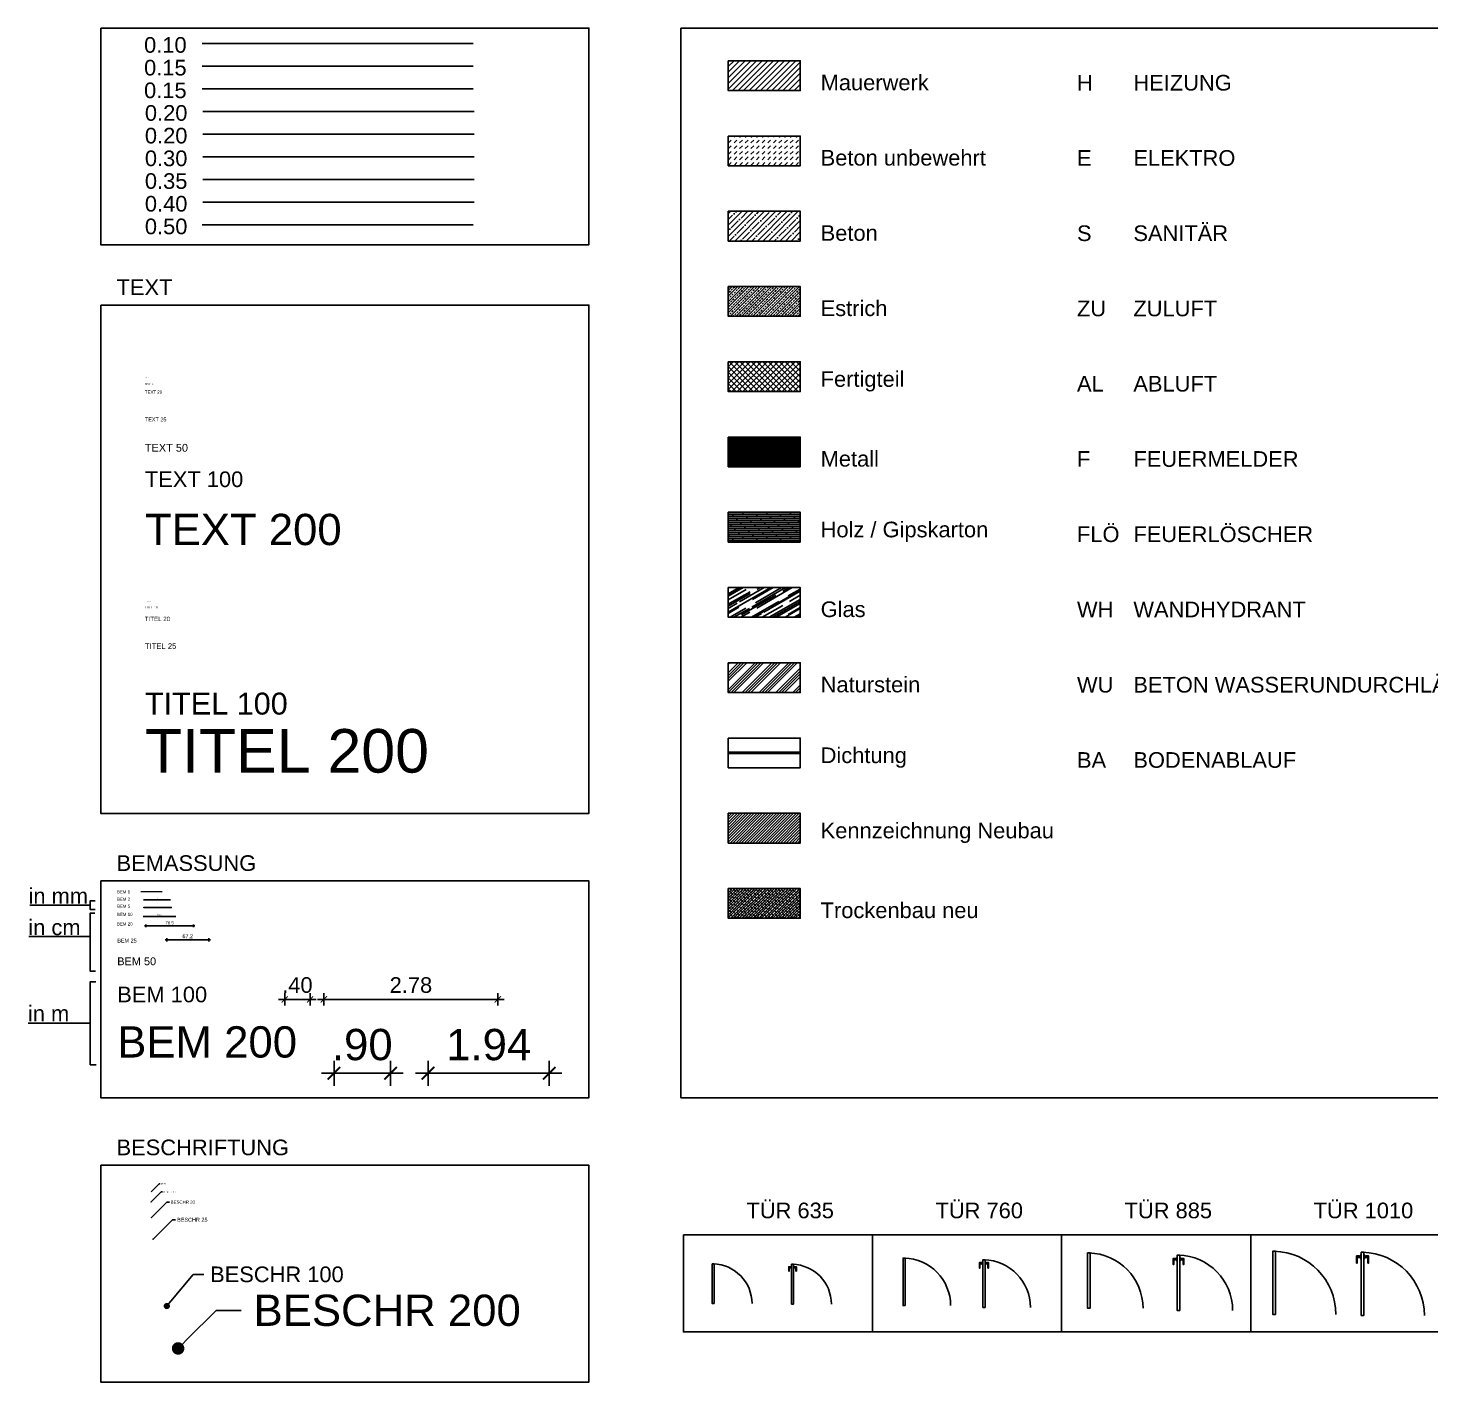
# Model space of a CAD drawing. Extents: x 17699 to 28884, y -7809 to 6608.
# Drawn here: x 17699 to 19941, y -464 to 1709 of the extents above; entities that cross this region are included whole.
import ezdxf
from ezdxf import colors
from ezdxf.entities.mleader import LeaderData, LeaderLine
from ezdxf.math import Vec2, Vec3

# ---------------------------------------------------------------- set-up
doc = ezdxf.new("R2010")
doc.units = 0
doc.linetypes.add('VERDECKT2', pattern=[4.7625, 3.175, -1.5875])
doc.layers.get('Defpoints').update_dxf_attribs({"color": 8})
for name, color, linetype, lineweight in [('0_SCHRAFFUR', 10, 'Continuous', 25), ('A_Bem 1', 7, 'Continuous', 15), ('A_Bem 2', 7, 'Continuous', 15)]:
    doc.layers.add(name, color=color, linetype=linetype, lineweight=lineweight)
for name, color, linetype in [('A_Bem 10', 7, 'Continuous'), ('A_Bem 100', 7, 'Continuous'), ('A_Bem 200', 7, 'Continuous'), ('A_Bem 25', 7, 'Continuous'), ('A_Bem 5', 7, 'Continuous'), ('A_Schraffur', 8, 'Continuous'), ('A_Schraffur Glas', 8, 'Continuous'), ('A_Schraffur Metall', 8, 'Continuous'), ('A_Schraffur Stein', 8, 'Continuous'), ('A_Text 10', 7, 'Continuous'), ('A_Text 100', 7, 'Continuous'), ('A_Text 20', 7, 'Continuous'), ('A_Text 200', 7, 'Continuous'), ('A_Text 25', 7, 'Continuous'), ('A_Text 5', 7, 'Continuous'), ('A_Text 50', 7, 'Continuous'), ('A_Türen', 2, 'Continuous')]:
    doc.layers.add(name, color=color, linetype=linetype)
doc.styles.add('ARIAL', font='arial.ttf')
doc.styles.get("Standard").update_dxf_attribs({"font": 'txt.shx'})
doc.dimstyles.new('BEM M1', dxfattribs={"dimtxt": 0.2, "dimasz": 0.2, "dimexe": 0.2, "dimexo": 0.2, "dimgap": 0.1, "dimtad": 1, "dimdec": 1, "dimdsep": 46, "dimtxsty": 'ARIAL', "dimblk": 'z_ArchTick', "dimcen": 0.2, "dimdle": 0.5, "dimclrd": 256, "dimclre": 256, "dimclrt": 7, "dimadec": 0, "dimazin": 0, "dimtfac": 0.125, "dimtdec": 1, "dimtmove": 2, "dimatfit": 3, "dimldrblk": 'z_ArchTick', "dimfxl": 0.2, "dimfxlon": 1, "dimtolj": 1, "dimlwd": -1, "dimarcsym": 0})
doc.dimstyles.new('BEM M10', dxfattribs={"dimscale": 10, "dimtxt": 0.25, "dimasz": 0.1, "dimexe": 0.1, "dimexo": 0.1, "dimgap": 0.1, "dimtad": 1, "dimtih": 1, "dimtoh": 1, "dimdec": 1, "dimdsep": 46, "dimtxsty": 'ARIAL', "dimblk": 'ARCHTICK', "dimcen": 0.1, "dimdle": 0.1, "dimadec": 0, "dimazin": 0, "dimtfac": 1, "dimtdec": 1, "dimtmove": 1, "dimatfit": 3, "dimfxl": 0.1, "dimfxlon": 1, "dimarcsym": 0})
doc.dimstyles.new('BEM M100', dxfattribs={"dimscale": 100, "dimtxt": 0.25, "dimasz": 0.1, "dimexe": 0.1, "dimexo": 0.1, "dimgap": 0.1, "dimtad": 1, "dimtih": 1, "dimtoh": 1, "dimlfac": 0.01, "dimzin": 4, "dimdsep": 46, "dimtxsty": 'ARIAL', "dimblk": 'ARCHTICK', "dimcen": 0.1, "dimdle": 0.1, "dimadec": 0, "dimazin": 0, "dimtfac": 1, "dimtmove": 1, "dimatfit": 3, "dimfxl": 0.1, "dimfxlon": 1, "dimarcsym": 0})
doc.dimstyles.new('Bem M2', dxfattribs={"dimscale": 0.025, "dimtxt": 20, "dimasz": 1, "dimexe": 10, "dimexo": 40, "dimgap": 7, "dimtad": 1, "dimdec": 1, "dimlfac": 10, "dimdsep": 46, "dimtxsty": 'Standard', "dimblk": 'z_Kreuz_bem-5', "dimcen": 10, "dimdle": 20, "dimse1": 1, "dimse2": 1, "dimclrt": 256, "dimadec": 0, "dimazin": 0, "dimtfac": 0.125, "dimtdec": 1, "dimtmove": 2, "dimatfit": 3, "dimldrblk": 'z_KREUZ_BEM50', "dimfxl": 1, "dimtolj": 1, "dimarcsym": 0})
doc.dimstyles.new('BEM M20', dxfattribs={"dimscale": 20, "dimtxt": 0.25, "dimasz": 0.1, "dimexe": 0.1, "dimexo": 0.1, "dimgap": 0.1, "dimtad": 1, "dimtih": 1, "dimtoh": 1, "dimdec": 1, "dimdsep": 46, "dimtxsty": 'ARIAL', "dimblk": 'ARCHTICK', "dimcen": 0.1, "dimdle": 0.1, "dimadec": 0, "dimazin": 0, "dimtfac": 1, "dimtdec": 1, "dimtmove": 1, "dimatfit": 3, "dimfxl": 0.1, "dimfxlon": 1, "dimarcsym": 0})
doc.dimstyles.new('BEM M200', dxfattribs={"dimscale": 200, "dimtxt": 0.25, "dimasz": 0.1, "dimexe": 0.1, "dimexo": 0.1, "dimgap": 0.1, "dimtad": 1, "dimtih": 1, "dimtoh": 1, "dimlfac": 0.01, "dimzin": 4, "dimdsep": 46, "dimtxsty": 'ARIAL', "dimblk": 'ARCHTICK', "dimcen": 0.1, "dimdle": 0.1, "dimadec": 0, "dimazin": 0, "dimtfac": 1, "dimtmove": 1, "dimatfit": 3, "dimfxl": 0.1, "dimfxlon": 1, "dimarcsym": 0})
doc.dimstyles.new('BEM M25', dxfattribs={"dimscale": 25, "dimtxt": 0.25, "dimasz": 0.1, "dimexe": 0.1, "dimexo": 0.1, "dimgap": 0.1, "dimtad": 1, "dimtih": 1, "dimtoh": 1, "dimdec": 1, "dimdsep": 46, "dimtxsty": 'ARIAL', "dimblk": 'ARCHTICK', "dimcen": 0.1, "dimdle": 0.1, "dimadec": 0, "dimazin": 0, "dimtfac": 1, "dimtdec": 1, "dimtmove": 1, "dimatfit": 3, "dimfxl": 0.1, "dimfxlon": 1, "dimarcsym": 0})
doc.dimstyles.new('BEM M5', dxfattribs={"dimscale": 5, "dimtxt": 0.25, "dimasz": 0.1, "dimexe": 0.1, "dimexo": 0.1, "dimgap": 0.1, "dimtad": 1, "dimtih": 1, "dimtoh": 1, "dimdec": 0, "dimlfac": 10, "dimdsep": 46, "dimtxsty": 'ARIAL', "dimblk": 'ARCHTICK', "dimcen": 0.1, "dimdle": 0.1, "dimadec": 0, "dimazin": 0, "dimtfac": 1, "dimtdec": 0, "dimtmove": 1, "dimatfit": 3, "dimfxl": 0.1, "dimfxlon": 1, "dimarcsym": 0})

# ---------------------------------------------------------------- blocks, each defined once
blk = doc.blocks.new('_ArchTick')
at = {"color": 0, "linetype": 'ByBlock', "const_width": 0.15}
blk.add_lwpolyline([(-0.5, -0.5), (0.5, 0.5)], dxfattribs=at)
blk = doc.blocks.new('*D70')
at = {"layer": 'A_Bem 100', "color": 0, "lineweight": -2, "transparency": 16777216}
for p, q in [((18161.9, 157.1), (18460, 157.1)), ((18171.9, 167.1), (18171.9, 147.1)), ((18450, 167.1), (18450, 147.1))]:
    blk.add_line(p, q, dxfattribs=at)
at = {"layer": 'Defpoints', "color": 0, "transparency": 16777216}
for p in [(18171.9, 191.5), (18450, 191.5), (18450, 157.1)]:
    blk.add_point(p, dxfattribs=at)
at = {"layer": 'A_Bem 100', "color": 0, "lineweight": -2, "transparency": 16777216, "xscale": 10, "yscale": 10, "zscale": 10, "rotation": 180}
blk.add_blockref('_ArchTick', (18171.9, 157.1), dxfattribs=at)
at = {"layer": 'A_Bem 100', "color": 0, "lineweight": -2, "transparency": 16777216, "xscale": 10, "yscale": 10, "zscale": 10}
blk.add_blockref('_ArchTick', (18450, 157.1), dxfattribs=at)
at = {"layer": 'A_Bem 100', "color": 0, "transparency": 16777216, "insert": (18311, 179.9), "char_height": 25, "attachment_point": 5, "style": 'ARIAL'}
blk.add_mtext('2.78', dxfattribs=at)
blk = doc.blocks.new('*D71')
at = {"layer": 'A_Bem 200', "color": 0, "lineweight": -2, "transparency": 16777216}
for p, q in [((18338.4, 59.1), (18338.4, 19.1)), ((18532.1, 59.1), (18532.1, 19.1)), ((18318.4, 39.1), (18552.1, 39.1))]:
    blk.add_line(p, q, dxfattribs=at)
at = {"layer": 'Defpoints', "color": 0, "transparency": 16777216}
for p in [(18338.4, 122.4), (18532.1, 122.4), (18532.1, 39.1)]:
    blk.add_point(p, dxfattribs=at)
at = {"layer": 'A_Bem 200', "color": 0, "lineweight": -2, "transparency": 16777216, "xscale": 20, "yscale": 20, "zscale": 20, "rotation": 180}
blk.add_blockref('_ArchTick', (18338.4, 39.1), dxfattribs=at)
at = {"layer": 'A_Bem 200', "color": 0, "lineweight": -2, "transparency": 16777216, "xscale": 20, "yscale": 20, "zscale": 20}
blk.add_blockref('_ArchTick', (18532.1, 39.1), dxfattribs=at)
at = {"layer": 'A_Bem 200', "color": 0, "transparency": 16777216, "insert": (18435.3, 84.6), "char_height": 50, "attachment_point": 5, "style": 'ARIAL'}
blk.add_mtext('1.94', dxfattribs=at)
blk = doc.blocks.new('Z_Dot')
at = {"color": 0, "linetype": 'ByBlock', "lineweight": -2}
blk.add_line((-0.5, 0), (-1, 0), dxfattribs=at)
at = {"color": 0, "linetype": 'ByBlock', "const_width": 0.5}
blk.add_lwpolyline([(-0.25, 0, 1), (0.25, 0, 1)], format="xyb", close=True, dxfattribs=at)
blk = doc.blocks.new('*D73')
at = {"layer": 'A_Bem 25', "color": 0, "lineweight": -2, "transparency": 16777216}
for p, q in [((17918.3, 252.3), (17990.5, 252.3)), ((17920.8, 254.8), (17920.8, 249.8)), ((17988, 254.8), (17988, 249.8))]:
    blk.add_line(p, q, dxfattribs=at)
at = {"layer": 'Defpoints', "color": 0, "transparency": 16777216}
for p in [(17920.8, 262.6), (17988, 262.6), (17988, 252.3)]:
    blk.add_point(p, dxfattribs=at)
at = {"layer": 'A_Bem 25', "color": 0, "lineweight": -2, "transparency": 16777216, "xscale": 2.5, "yscale": 2.5, "zscale": 2.5, "rotation": 180}
blk.add_blockref('_ArchTick', (17920.8, 252.3), dxfattribs=at)
at = {"layer": 'A_Bem 25', "color": 0, "lineweight": -2, "transparency": 16777216, "xscale": 2.5, "yscale": 2.5, "zscale": 2.5}
blk.add_blockref('_ArchTick', (17988, 252.3), dxfattribs=at)
at = {"layer": 'A_Bem 25', "color": 0, "transparency": 16777216, "insert": (17954.4, 258), "char_height": 6.25, "attachment_point": 5, "style": 'ARIAL'}
blk.add_mtext('67.2', dxfattribs=at)
blk = doc.blocks.new('*D74')
at = {"layer": 'A_Bem 5', "color": 0, "lineweight": -2, "transparency": 16777216}
for p, q in [((17884, 304), (17928.3, 304)), ((17884.5, 304.5), (17884.5, 303.5)), ((17927.8, 304.5), (17927.8, 303.5))]:
    blk.add_line(p, q, dxfattribs=at)
at = {"layer": 'Defpoints', "color": 0, "transparency": 16777216}
for p in [(17884.5, 309.6), (17927.8, 309.6), (17927.8, 304)]:
    blk.add_point(p, dxfattribs=at)
at = {"layer": 'A_Bem 5', "color": 0, "lineweight": -2, "transparency": 16777216, "xscale": 0.5, "yscale": 0.5, "zscale": 0.5, "rotation": 180}
blk.add_blockref('_ArchTick', (17884.5, 304), dxfattribs=at)
at = {"layer": 'A_Bem 5', "color": 0, "lineweight": -2, "transparency": 16777216, "xscale": 0.5, "yscale": 0.5, "zscale": 0.5}
blk.add_blockref('_ArchTick', (17927.8, 304), dxfattribs=at)
at = {"layer": 'A_Bem 5', "color": 0, "transparency": 16777216, "insert": (17906.2, 305.1), "char_height": 1.25, "attachment_point": 5, "style": 'ARIAL'}
blk.add_mtext('434', dxfattribs=at)
blk = doc.blocks.new('*D75')
at = {"layer": 'A_Bem 10', "color": 0, "lineweight": -2, "transparency": 16777216}
for p, q in [((17883, 289.3), (17935.2, 289.3)), ((17884, 290.3), (17884, 288.3)), ((17934.2, 290.3), (17934.2, 288.3))]:
    blk.add_line(p, q, dxfattribs=at)
at = {"layer": 'Defpoints', "color": 0, "transparency": 16777216}
for p in [(17884, 297.4), (17934.2, 297.4), (17934.2, 289.3)]:
    blk.add_point(p, dxfattribs=at)
at = {"layer": 'A_Bem 10', "color": 0, "lineweight": -2, "transparency": 16777216, "rotation": 180}
blk.add_blockref('_ArchTick', (17884, 289.3), dxfattribs=at)
at = {"layer": 'A_Bem 10', "color": 0, "lineweight": -2, "transparency": 16777216}
blk.add_blockref('_ArchTick', (17934.2, 289.3), dxfattribs=at)
at = {"layer": 'A_Bem 10', "color": 0, "transparency": 16777216, "insert": (17909.1, 291.6), "char_height": 2.5, "attachment_point": 5, "style": 'ARIAL'}
blk.add_mtext('50.2', dxfattribs=at)
blk = doc.blocks.new('*D76')
at = {"layer": 'A_Bem 25', "color": 0, "lineweight": -2, "transparency": 16777216}
for p, q in [((17885.2, 274.7), (17965.7, 274.7)), ((17887.2, 276.7), (17887.2, 272.7)), ((17963.7, 276.7), (17963.7, 272.7))]:
    blk.add_line(p, q, dxfattribs=at)
at = {"layer": 'Defpoints', "color": 0, "transparency": 16777216}
for p in [(17887.2, 283), (17963.7, 283), (17963.7, 274.7)]:
    blk.add_point(p, dxfattribs=at)
at = {"layer": 'A_Bem 25', "color": 0, "lineweight": -2, "transparency": 16777216, "xscale": 2, "yscale": 2, "zscale": 2, "rotation": 180}
blk.add_blockref('_ArchTick', (17887.2, 274.7), dxfattribs=at)
at = {"layer": 'A_Bem 25', "color": 0, "lineweight": -2, "transparency": 16777216, "xscale": 2, "yscale": 2, "zscale": 2}
blk.add_blockref('_ArchTick', (17963.7, 274.7), dxfattribs=at)
at = {"layer": 'A_Bem 25', "color": 0, "transparency": 16777216, "insert": (17925.5, 279.3), "char_height": 5, "attachment_point": 5, "style": 'ARIAL'}
blk.add_mtext('76.5', dxfattribs=at)
blk = doc.blocks.new('*D77')
at = {"layer": 'A_Bem 100', "color": 0, "lineweight": -2, "transparency": 16777216}
for p, q in [((18099.4, 157.1), (18159.8, 157.1)), ((18109.4, 167.1), (18109.4, 147.1)), ((18149.8, 167.1), (18149.8, 147.1))]:
    blk.add_line(p, q, dxfattribs=at)
at = {"layer": 'Defpoints', "color": 0, "transparency": 16777216}
for p in [(18109.4, 191.5), (18149.8, 191.5), (18149.8, 157.1)]:
    blk.add_point(p, dxfattribs=at)
at = {"layer": 'A_Bem 100', "color": 0, "lineweight": -2, "transparency": 16777216, "xscale": 10, "yscale": 10, "zscale": 10, "rotation": 180}
blk.add_blockref('_ArchTick', (18109.4, 157.1), dxfattribs=at)
at = {"layer": 'A_Bem 100', "color": 0, "lineweight": -2, "transparency": 16777216, "xscale": 10, "yscale": 10, "zscale": 10}
blk.add_blockref('_ArchTick', (18149.8, 157.1), dxfattribs=at)
at = {"layer": 'A_Bem 100', "color": 0, "transparency": 16777216, "insert": (18129.6, 179.9), "char_height": 25, "attachment_point": 5, "style": 'ARIAL'}
blk.add_mtext('.40', dxfattribs=at)
blk = doc.blocks.new('*D78')
at = {"layer": 'A_Bem 200', "color": 0, "lineweight": -2, "transparency": 16777216}
for p, q in [((18188.1, 59.1), (18188.1, 19.1)), ((18278.5, 59.1), (18278.5, 19.1)), ((18168.1, 39.1), (18298.5, 39.1))]:
    blk.add_line(p, q, dxfattribs=at)
at = {"layer": 'Defpoints', "color": 0, "transparency": 16777216}
for p in [(18188.1, 122.4), (18278.5, 122.4), (18278.5, 39.1)]:
    blk.add_point(p, dxfattribs=at)
at = {"layer": 'A_Bem 200', "color": 0, "lineweight": -2, "transparency": 16777216, "xscale": 20, "yscale": 20, "zscale": 20, "rotation": 180}
blk.add_blockref('_ArchTick', (18188.1, 39.1), dxfattribs=at)
at = {"layer": 'A_Bem 200', "color": 0, "lineweight": -2, "transparency": 16777216, "xscale": 20, "yscale": 20, "zscale": 20}
blk.add_blockref('_ArchTick', (18278.5, 39.1), dxfattribs=at)
at = {"layer": 'A_Bem 200', "color": 0, "transparency": 16777216, "insert": (18233.3, 84.6), "char_height": 50, "attachment_point": 5, "style": 'ARIAL'}
blk.add_mtext('.90', dxfattribs=at)
blk = doc.blocks.new('*D79')
at = {"layer": 'A_Bem 2', "color": 0, "lineweight": -2, "transparency": 16777216}
blk.add_line((17883.8, 316.3), (17927, 316.3), dxfattribs=at)
at = {"layer": 'Defpoints', "color": 0, "transparency": 16777216}
for p in [(17883.8, 317.9), (17927.1, 317.9), (17927.1, 316.3)]:
    blk.add_point(p, dxfattribs=at)
at = {"layer": 'A_Bem 2', "transparency": 16777216, "insert": (17905.4, 316.7), "char_height": 0.5, "attachment_point": 5}
blk.add_mtext('\\A1;432.9', dxfattribs=at)
blk = doc.blocks.new('z_Kreuz_bem-5')
blk = doc.blocks.new('z_KREUZ_BEM50')
blk = doc.blocks.new('L_001_Mauerwerk')
at = {"layer": 'A_Schraffur'}
h = blk.add_hatch(dxfattribs=at)
h.set_pattern_fill('ANSI31', color=256, scale=2, style=0)
h.set_pattern_definition([(45, (-31102.971, -9092.464), (-4.490128, 4.490128), [])])
h.paths.add_polyline_path([(0, 47.5), (115.1, 47.5), (115.1, 0), (0, 0)])
blk.add_lwpolyline([(0, 47.5), (115.1, 47.5), (115.1, 0), (0, 0)], close=True)
at = {"insert": (147.7, 0), "char_height": 25, "width": 664.117, "attachment_point": 7, "style": 'ARIAL'}
blk.add_mtext('Mauerwerk', dxfattribs=at)
blk = doc.blocks.new('L_002_Beton Unbewehrt')
at = {"layer": 'A_Schraffur'}
h = blk.add_hatch(dxfattribs=at)
h.set_pattern_fill('DASH', color=256, scale=2, angle=45, style=0)
h.set_pattern_definition([(45, (-31102.971, -8972.2135), (9e-16, 8.9802561), [6.35, -6.35])])
h.paths.add_polyline_path([(0, 47.5), (115.1, 47.5), (115.1, 0), (0, 0)])
blk.add_lwpolyline([(0, 47.5), (115.1, 47.5), (115.1, 0), (0, 0)], close=True)
at = {"insert": (147.7, 0), "char_height": 25, "width": 664.117, "attachment_point": 7, "style": 'ARIAL'}
blk.add_mtext('Beton unbewehrt', dxfattribs=at)
blk = doc.blocks.new('L_003_Beton')
at = {"layer": 'A_Schraffur'}
h = blk.add_hatch(dxfattribs=at)
h.set_pattern_fill('ANSI35', color=256, scale=2, style=0)
h.set_pattern_definition([(45, (-31102.971, -8851.963), (-8.980256, 8.980256), []), (45, (-31093.991, -8851.963), (-8.980256, 8.980256), [15.875, -3.175, 0, -3.175])])
h.paths.add_polyline_path([(0, 47.5), (115.1, 47.5), (115.1, 0), (0, 0)])
blk.add_lwpolyline([(0, 47.5), (115.1, 47.5), (115.1, 0), (0, 0)], close=True)
at = {"insert": (147.7, 0), "char_height": 25, "width": 664.117, "attachment_point": 7, "style": 'ARIAL'}
blk.add_mtext('Beton', dxfattribs=at)
blk = doc.blocks.new('L_004_Estrich')
at = {"layer": 'A_Schraffur'}
h = blk.add_hatch(dxfattribs=at)
h.set_pattern_fill('ANSI33', color=256, style=0)
h.set_pattern_definition([(45, (-31102.971, -8731.7126), (-4.490128, 4.490128), []), (45, (-31098.481, -8731.7126), (-4.490128, 4.490128), [3.175, -1.5875])])
h.paths.add_polyline_path([(0, 47.5), (115.1, 47.5), (115.1, 0), (0, 0)])
blk.add_lwpolyline([(0, 47.5), (115.1, 47.5), (115.1, 0), (0, 0)], close=True)
at = {"insert": (147.7, 0), "char_height": 25, "width": 664.117, "attachment_point": 7, "style": 'ARIAL'}
blk.add_mtext('Estrich', dxfattribs=at)
blk = doc.blocks.new('L_005_Fertigteil')
at = {"layer": 'A_Schraffur'}
h = blk.add_hatch(dxfattribs=at)
h.set_pattern_fill('ANSI37', color=256, scale=2, style=0)
h.set_pattern_definition([(45, (-31102.971, -8611.462), (-4.490128, 4.490128), []), (135, (-31102.971, -8611.462), (-4.490128, -4.490128), [])])
h.paths.add_polyline_path([(0, 47.5), (115.1, 47.5), (115.1, 0), (0, 0)])
blk.add_lwpolyline([(0, 47.5), (115.1, 47.5), (115.1, 0), (0, 0)], close=True)
at = {"insert": (147.7, 0), "char_height": 25, "width": 664.117, "attachment_point": 7, "style": 'ARIAL'}
blk.add_mtext('Fertigteil', dxfattribs=at)
blk = doc.blocks.new('L_006_Metall')
at = {"layer": 'A_Schraffur Metall'}
h = blk.add_hatch(dxfattribs=at)
h.set_pattern_fill('ANSI31', color=256, scale=0.5, style=0)
h.set_pattern_definition([(45, (-31102.9712, -8491.2117), (-1.122532015, 1.122532015), [])])
h.paths.add_polyline_path([(0, 47.5), (115.1, 47.5), (115.1, 0), (0, 0)])
blk.add_lwpolyline([(0, 47.5), (115.1, 47.5), (115.1, 0), (0, 0)], close=True)
at = {"insert": (147.7, 0), "char_height": 25, "width": 664.117, "attachment_point": 7, "style": 'ARIAL'}
blk.add_mtext('Metall', dxfattribs=at)
blk = doc.blocks.new('L_007_Holz_Gipskarton')
at = {"layer": 'A_Schraffur'}
h = blk.add_hatch(dxfattribs=at)
h.set_pattern_fill('DOLMIT', color=256, scale=0.5, style=0)
h.set_pattern_definition([(0, (-31102.9712, -8370.9612), (0, 3.175), []), (45, (-31102.971, -8370.961), (-6.3499957, 6.3499957), [4.49013, -8.98025])])
h.paths.add_polyline_path([(0, 47.5), (115.1, 47.5), (115.1, 0), (0, 0)])
blk.add_lwpolyline([(0, 47.5), (115.1, 47.5), (115.1, 0), (0, 0)], close=True)
at = {"insert": (147.7, 0), "char_height": 25, "width": 664.117, "attachment_point": 7, "style": 'ARIAL'}
blk.add_mtext('Holz / Gipskarton', dxfattribs=at)
blk = doc.blocks.new('L_008_Glas')
at = {"layer": 'A_Schraffur Glas'}
h = blk.add_hatch(dxfattribs=at)
h.set_pattern_fill('AR-RROOF', color=256, scale=0.5, angle=30, style=0)
h.set_pattern_definition([(30, (-31102.971, -8250.711), (17.84675, 24.9685226), [190.5, -25.4, 63.5, -12.7]), (30, (-31091.518, -8236.766), (-19.444023, 8.278035), [38.1, -4.191, 76.2, -9.525]), (30, (-31102.8695, -8238.187), (52.9378177, 40.3890102), [101.6, -17.78, 50.8, -12.7])])
h.paths.add_polyline_path([(0, 47.5), (115.1, 47.5), (115.1, 0), (0, 0)])
blk.add_lwpolyline([(0, 47.5), (115.1, 47.5), (115.1, 0), (0, 0)], close=True)
at = {"insert": (147.7, 0), "char_height": 25, "width": 664.117, "attachment_point": 7, "style": 'ARIAL'}
blk.add_mtext('Glas', dxfattribs=at)
blk = doc.blocks.new('L_009_Naturstein')
at = {"layer": 'A_Schraffur Stein'}
h = blk.add_hatch(dxfattribs=at)
h.set_pattern_fill('ANSI34', color=256, style=0)
h.set_pattern_definition([(45, (-31102.971, -8130.46), (-13.470384, 13.470384), []), (45, (-31098.481, -8130.46), (-13.470384, 13.470384), []), (45, (-31093.991, -8130.46), (-13.470384, 13.470384), []), (45, (-31089.5, -8130.46), (-13.470384, 13.470384), [])])
h.paths.add_polyline_path([(0, 47.5), (115.1, 47.5), (115.1, 0), (0, 0)])
blk.add_lwpolyline([(0, 47.5), (115.1, 47.5), (115.1, 0), (0, 0)], close=True)
at = {"insert": (147.7, 0), "char_height": 25, "width": 664.117, "attachment_point": 7, "style": 'ARIAL'}
blk.add_mtext('Naturstein', dxfattribs=at)
blk = doc.blocks.new('L_010_Dichtung')
for points in [[(0, 47.5), (115.1, 47.5), (115.1, 0), (0, 0)], [(0, 24.8), (115.1, 24.8), (115.1, 22.8), (0, 22.8)]]:
    blk.add_lwpolyline(points, close=True)
at = {"linetype": 'VERDECKT2', "ltscale": 2}
blk.add_lwpolyline([(0, 23.8, 2, 2, 0), (115.1, 23.8, 0.5, 0.5, 0)], format="xyseb", dxfattribs=at)
at = {"insert": (147.7, 0), "char_height": 25, "width": 664.117, "attachment_point": 7, "style": 'ARIAL'}
blk.add_mtext('Dichtung', dxfattribs=at)
blk = doc.blocks.new('L_011_Heizung')
at = {"style": 'ARIAL'}
for s, p in [('H', (0, 0)), ('HEIZUNG', (90.1, 0))]:
    blk.add_text(s, height=25, dxfattribs=at).set_placement(p)
blk = doc.blocks.new('L_012_Elektro')
at = {"style": 'ARIAL'}
for s, p in [('E', (0, 0)), ('ELEKTRO', (90.1, 0))]:
    blk.add_text(s, height=25, dxfattribs=at).set_placement(p)
blk = doc.blocks.new('L_013_Sanitär')
at = {"style": 'ARIAL'}
for s, p in [('S', (0, 0)), ('SANITÄR', (90.1, 0))]:
    blk.add_text(s, height=25, dxfattribs=at).set_placement(p)
blk = doc.blocks.new('L_014_Zuluft')
at = {"style": 'ARIAL'}
for s, p in [('ZU', (19375.3, 1248.7)), ('ZULUFT', (19465.4, 1248.7))]:
    blk.add_text(s, height=25, dxfattribs=at).set_placement(p)
blk = doc.blocks.new('L_015_Abluft')
at = {"style": 'ARIAL'}
for s, p in [('AL', (0, 0)), ('ABLUFT', (90.1, 0))]:
    blk.add_text(s, height=25, dxfattribs=at).set_placement(p)
blk = doc.blocks.new('L_016_Feuermelder')
at = {"style": 'ARIAL'}
for s, p in [('F', (0, 0)), ('FEUERMELDER', (90.1, 0))]:
    blk.add_text(s, height=25, dxfattribs=at).set_placement(p)
blk = doc.blocks.new('L_017_Feuerlöscher')
at = {"style": 'ARIAL'}
for s, p in [('FLÖ', (0, 0)), ('FEUERLÖSCHER', (90.1, 0))]:
    blk.add_text(s, height=25, dxfattribs=at).set_placement(p)
blk = doc.blocks.new('L_018_Wandhydrant')
at = {"style": 'ARIAL'}
for s, p in [('WH', (0, 0)), ('WANDHYDRANT', (90.1, 0))]:
    blk.add_text(s, height=25, dxfattribs=at).set_placement(p)
blk = doc.blocks.new('L_019_Beton Wasserundurchlässig')
at = {"style": 'ARIAL'}
for s, p in [('WU', (0, 0)), ('BETON WASSERUNDURCHLÄSSIG', (90.1, 0))]:
    blk.add_text(s, height=25, dxfattribs=at).set_placement(p)
blk = doc.blocks.new('L_020_Bodenablauf')
at = {"style": 'ARIAL'}
for s, p in [('BA', (0, 0)), ('BODENABLAUF', (90.1, 0))]:
    blk.add_text(s, height=25, dxfattribs=at).set_placement(p)
blk = doc.blocks.new('z_ArchTick')
at = {"color": 0, "linetype": 'ByBlock', "const_width": 0.15}
blk.add_lwpolyline([(-0.5, -0.5), (0.5, 0.5)], dxfattribs=at)
blk = doc.blocks.new('*D80')
at = {"layer": 'A_Bem 1', "lineweight": -2, "transparency": 16777216}
for p, q in [((17879.5, 329.3), (17879.5, 329.7)), ((17913.8, 329.3), (17913.8, 329.7))]:
    blk.add_line(p, q, dxfattribs=at)
at = {"layer": 'A_Bem 1', "transparency": 16777216}
blk.add_line((17879.7, 329.5), (17913.6, 329.5), dxfattribs=at)
at = {"layer": 'Defpoints', "color": 0, "transparency": 16777216}
for p in [(17879.5, 329.1), (17913.8, 329.5), (17913.8, 329.1)]:
    blk.add_point(p, dxfattribs=at)
at = {"layer": 'A_Bem 1', "transparency": 16777216, "xscale": 0.2, "yscale": 0.2, "zscale": 0.2, "rotation": 180}
blk.add_blockref('z_ArchTick', (17879.5, 329.5), dxfattribs=at)
at = {"layer": 'A_Bem 1', "transparency": 16777216, "xscale": 0.2, "yscale": 0.2, "zscale": 0.2}
blk.add_blockref('z_ArchTick', (17913.8, 329.5), dxfattribs=at)
at = {"layer": 'A_Bem 1', "color": 7, "transparency": 16777216, "insert": (17896.7, 329.7), "char_height": 0.2, "attachment_point": 5, "style": 'ARIAL'}
blk.add_mtext('\\A1;34.3', dxfattribs=at)
blk = doc.blocks.new('*U86')
blk.add_lwpolyline([(0.028575, 0), (0, 0), (0, 0.635), (0.028575, 0.635)], close=True)
at = {"color": 8}
blk.add_lwpolyline([(0.635, 0, 0.406687865), (0.015875, 0.635, 0.406909285)], format="xyb", dxfattribs=at)
blk = doc.blocks.new('*U93')
for points in [[(-0.018, 0.597), (-0.046, 0.597), (-0.046, 0.526), (-0.039, 0.526), (-0.039, 0.58), (-0.018, 0.58)], [(-0.004, 0.581), (-0.004, 0.596), (-0.018, 0.596), (-0.018, 0.581)], [(0, 0.567), (0, 0.61), (-0.004, 0.61), (-0.004, 0.567)], [(0.029, 0), (0, 0), (0, 0.635), (0.029, 0.635)], [(0.029, 0.567), (0.029, 0.61), (0.032, 0.61), (0.032, 0.567)], [(0.032, 0.581), (0.032, 0.596), (0.046, 0.596), (0.046, 0.581)], [(0.046, 0.597), (0.075, 0.597), (0.075, 0.526), (0.068, 0.526), (0.068, 0.58), (0.046, 0.58)]]:
    blk.add_lwpolyline(points, close=True)
at = {"color": 8}
blk.add_lwpolyline([(0.635, 0, 0.406688), (0.016, 0.635, 0.406909)], format="xyb", dxfattribs=at)
blk = doc.blocks.new('*U103')
blk.add_lwpolyline([(0.034, 0), (0, 0), (0, 0.76), (0.034, 0.76)], close=True)
at = {"color": 8}
blk.add_lwpolyline([(0.76, 0, 0.406688), (0.019, 0.76, 0.406909)], format="xyb", dxfattribs=at)
blk = doc.blocks.new('*U94')
for points in [[(-0.021, 0.715), (-0.056, 0.715), (-0.056, 0.629), (-0.047, 0.629), (-0.047, 0.694), (-0.021, 0.694)], [(-0.004, 0.696), (-0.004, 0.713), (-0.021, 0.713), (-0.021, 0.696)], [(0, 0.679), (0, 0.73), (-0.004, 0.73), (-0.004, 0.679)], [(0.034, 0), (0, 0), (0, 0.76), (0.034, 0.76)], [(0.034, 0.679), (0.034, 0.73), (0.038, 0.73), (0.038, 0.679)], [(0.038, 0.696), (0.038, 0.713), (0.056, 0.713), (0.056, 0.696)], [(0.056, 0.715), (0.09, 0.715), (0.09, 0.629), (0.081, 0.629), (0.081, 0.694), (0.056, 0.694)]]:
    blk.add_lwpolyline(points, close=True)
at = {"color": 8}
blk.add_lwpolyline([(0.76, 0, 0.406688), (0.019, 0.76, 0.406909)], format="xyb", dxfattribs=at)
blk = doc.blocks.new('*U95')
for points in [[(-0.025, 0.832), (-0.065, 0.832), (-0.065, 0.733), (-0.055, 0.733), (-0.055, 0.808), (-0.025, 0.808)], [(-0.005, 0.81), (-0.005, 0.83), (-0.025, 0.83), (-0.025, 0.81)], [(0, 0.79), (0, 0.85), (-0.005, 0.85), (-0.005, 0.79)], [(0.04, 0), (0, 0), (0, 0.885), (0.04, 0.885)], [(0.04, 0.79), (0.04, 0.85), (0.045, 0.85), (0.045, 0.79)], [(0.045, 0.81), (0.045, 0.83), (0.065, 0.83), (0.065, 0.81)], [(0.065, 0.832), (0.105, 0.832), (0.105, 0.733), (0.095, 0.733), (0.095, 0.808), (0.065, 0.808)]]:
    blk.add_lwpolyline(points, close=True)
at = {"color": 8}
blk.add_lwpolyline([(0.885, 0, 0.406688), (0.022, 0.885, 0.406909)], format="xyb", dxfattribs=at)
blk = doc.blocks.new('*U104')
blk.add_lwpolyline([(0.045, 0), (0, 0), (0, 1.01), (0.045, 1.01)], close=True)
at = {"color": 8}
blk.add_lwpolyline([(1.01, 0, 0.406688), (0.025, 1.01, 0.406909)], format="xyb", dxfattribs=at)
blk = doc.blocks.new('*U96')
for points in [[(-0.028, 0.95), (-0.074, 0.95), (-0.074, 0.836), (-0.062, 0.836), (-0.062, 0.923), (-0.028, 0.923)], [(-0.006, 0.925), (-0.006, 0.948), (-0.028, 0.948), (-0.028, 0.925)], [(0, 0.902), (0, 0.97), (-0.006, 0.97), (-0.006, 0.902)], [(0.045, 0), (0, 0), (0, 1.01), (0.045, 1.01)], [(0.045, 0.902), (0.045, 0.97), (0.051, 0.97), (0.051, 0.902)], [(0.051, 0.925), (0.051, 0.948), (0.074, 0.948), (0.074, 0.925)], [(0.074, 0.95), (0.119, 0.95), (0.119, 0.836), (0.108, 0.836), (0.108, 0.923), (0.074, 0.923)]]:
    blk.add_lwpolyline(points, close=True)
at = {"color": 8}
blk.add_lwpolyline([(1.01, 0, 0.406688), (0.025, 1.01, 0.406909)], format="xyb", dxfattribs=at)
blk = doc.blocks.new('*U83')
blk.add_lwpolyline([(0.04, 0), (0, 0), (0, 0.885), (0.04, 0.885)], close=True)
at = {"color": 8}
blk.add_lwpolyline([(0.885, 0, 0.406688), (0.022, 0.885, 0.406909)], format="xyb", dxfattribs=at)

msp = doc.modelspace()

# ---------------------------------------------------------------- hatches: boundary and pattern name
at = {"layer": '0_SCHRAFFUR', "linetype": 'ByBlock', "ltscale": 5}
h = msp.add_hatch(dxfattribs=at)
h.set_pattern_fill('ANSI31', color=256)
h.paths.add_polyline_path([(18933.114, 454.472), (18817.984, 454.472), (18817.984, 406.927), (18933.114, 406.927)])
at = {"layer": '0_SCHRAFFUR', "ltscale": 5}
h = msp.add_hatch(dxfattribs=at)
h.set_pattern_fill('ANSI38', color=256, angle=180)
h.paths.add_polyline_path([(18933.114, 334.222), (18817.984, 334.222), (18817.984, 286.676), (18933.114, 286.676)])

# ---------------------------------------------------------------- linework, layer by layer
at = {"color": 8}
msp.add_line((17977.232, 1684.819), (18410.585, 1684.819), dxfattribs=at)
at = {"color": 9}
msp.add_line((17977.232, 1648.542), (18410.585, 1648.542), dxfattribs=at)
at = {"color": 7}
msp.add_line((17977.232, 1612.264), (18410.585, 1612.264), dxfattribs=at)
at = {"color": 4}
msp.add_line((17978.527, 1576.157), (18411.879, 1576.157), dxfattribs=at)
at = {"color": 2}
msp.add_line((17978.527, 1539.879), (18411.879, 1539.879), dxfattribs=at)
at = {"color": 6}
msp.add_line((17978.527, 1503.602), (18411.879, 1503.602), dxfattribs=at)
at = {"color": 1}
msp.add_line((17978.527, 1467.324), (18411.879, 1467.324), dxfattribs=at)
at = {"color": 3}
msp.add_line((17978.527, 1431.046), (18411.879, 1431.046), dxfattribs=at)
at = {"color": 5}
msp.add_line((17977.232, 1394.939), (18410.585, 1394.939), dxfattribs=at)
for points in [[(17815.366, 1709.276), (18595.414, 1709.276), (18595.414, 1362.915), (17815.366, 1362.915)], [(18742.318, 1709.276), (21994.353, 1709.276), (21994.353, 0), (18742.318, 0)], [(17815.366, 1266.586), (18595.414, 1266.586), (18595.414, 454.305), (17815.366, 454.305)], [(18817.984, 454.472), (18933.114, 454.472), (18933.114, 406.927), (18817.984, 406.927)], [(17815.366, 346.361), (18595.414, 346.361), (18595.414, 0), (17815.366, 0)], [(18817.984, 334.222), (18933.114, 334.222), (18933.114, 286.676), (18817.984, 286.676)], [(17815.366, -107.944), (18595.414, -107.944), (18595.414, -454.305), (17815.366, -454.305)], [(18746.54, -219.175), (19048.633, -219.175), (19048.633, -374.341), (18746.54, -374.341)], [(19048.633, -219.175), (19350.726, -219.175), (19350.726, -374.341), (19048.633, -374.341)], [(19350.726, -219.175), (19652.82, -219.175), (19652.82, -374.341), (19350.726, -374.341)], [(19652.82, -219.175), (19954.913, -219.175), (19954.913, -374.341), (19652.82, -374.341)]]:
    msp.add_lwpolyline(points, close=True)
for points in [[(17806.423, 300.648), (17798.754, 300.648), (17798.754, 314.752), (17806.423, 314.752)], [(17798.754, 307.7), (17702.172, 307.7)], [(17806.026, 294.884), (17798.524, 294.884), (17798.524, 202.022), (17806.776, 202.022)], [(17798.524, 257.687), (17700.594, 257.687)], [(17807.68, 185.197), (17798.685, 185.197), (17798.685, 52.741), (17807.896, 52.741)], [(17798.685, 118.969), (17699.249, 118.969)]]:
    msp.add_lwpolyline(points)

# ---------------------------------------------------------------- block references
for name, p in [('L_001_Mauerwerk', (18817.984, 1609.431)), ('L_011_Heizung', (19375.273, 1609.431)), ('L_002_Beton Unbewehrt', (18817.984, 1489.181)), ('L_012_Elektro', (19375.273, 1489.181)), ('L_003_Beton', (18817.984, 1368.93)), ('L_013_Sanitär', (19375.273, 1368.93)), ('L_004_Estrich', (18817.984, 1248.68)), ('L_014_Zuluft', (0, 0)), ('L_005_Fertigteil', (18817.984, 1128.429)), ('L_015_Abluft', (19375.273, 1128.429)), ('L_006_Metall', (18817.984, 1008.179)), ('L_016_Feuermelder', (19375.273, 1008.179)), ('L_007_Holz_Gipskarton', (18817.984, 887.928)), ('L_017_Feuerlöscher', (19375.273, 887.928)), ('L_008_Glas', (18817.984, 767.678)), ('L_018_Wandhydrant', (19375.273, 767.678)), ('L_009_Naturstein', (18817.984, 647.428)), ('L_019_Beton Wasserundurchlässig', (19375.273, 647.428)), ('L_010_Dichtung', (18817.984, 527.177)), ('L_020_Bodenablauf', (19375.273, 527.177))]:
    msp.add_blockref(name, p)
at = {"layer": 'A_Türen', "xscale": 100, "yscale": 100, "zscale": 100}
for name, p in [('*U104', (19687.967, -346.294)), ('*U86', (18792.545, -329.098)), ('*U93', (18919.342, -329.768)), ('*U103', (19097.353, -332.227)), ('*U94', (19224.947, -335.067)), ('*U83', (19392.307, -336.584)), ('*U95', (19535.455, -340.094)), ('*U96', (19829.365, -347.908))]:
    msp.add_blockref(name, p, dxfattribs=at)

# ---------------------------------------------------------------- texts
at = {"style": 'ARIAL'}
for s, height, p in [('TEXT 20', 5, (17885.926, 1125.108)), ('in mm', 25, (17699.988, 309.99)), ('BEM 2', 5, (17841.364, 314.8)), ('BEM 5', 5, (17841.364, 303.57)), ('BEM 10', 5, (17841.364, 290.424)), ('in cm', 25, (17699.699, 259.73)), ('BEM 20', 5, (17841.364, 275.174)), ('BEM 25', 6.25, (17841.777, 247.881)), ('BEM 50', 12.5, (17841.777, 211.709)), ('BEM 100', 25, (17841.777, 152.458)), ('in m', 25, (17699.021, 122.162)), ('BEM 200', 50, (17841.777, 64.129)), ('TÜR 635', 25, (18847.162, -192.679)), ('TÜR 760', 25, (19149.255, -192.679)), ('TÜR 885', 25, (19451.348, -192.679)), ('TÜR 1010', 25, (19753.442, -192.679))]:
    msp.add_text(s, height=height, dxfattribs=at).set_placement(p)
at = {"char_height": 25, "style": 'ARIAL'}
for s, insert, width, attachment_point in [('0.10', (17884.632, 1694.819), 664.11707, 1), ('0.15', (17884.632, 1658.542), 664.11707, 1), ('0.15', (17884.632, 1622.264), 664.11707, 1), ('0.20', (17885.926, 1586.157), 664.11707, 1), ('0.20', (17885.926, 1549.879), 664.11707, 1), ('0.30', (17885.926, 1513.602), 664.11707, 1), ('0.35', (17885.926, 1477.324), 664.11707, 1), ('0.40', (17885.926, 1441.046), 664.11707, 1), ('0.50', (17885.926, 1404.769), 664.11707, 1), ('TEXT', (17840.678, 1307.592), 664.11707, 1), ('Kennzeichnung Neubau', (18965.679, 406.927), 664.11707, 7), ('BEMASSUNG', (17840.678, 387.368), 664.11707, 1), ('Trockenbau neu', (18965.679, 286.676), 262.80537, 7), ('BESCHRIFTUNG', (17840.678, -66.937), 664.11707, 1)]:
    msp.add_mtext(s, dxfattribs=dict(at, insert=insert, width=width, attachment_point=attachment_point))
at = {"layer": 'A_Bem 1', "style": 'ARIAL'}
msp.add_text('BEM 1', height=5, dxfattribs=at).set_placement((17841.364, 326.352))
at = {"layer": 'A_Text 10', "style": 'ARIAL'}
for s, height, p in [('TEXT 10', 2.5, (17885.926, 1138.796)), ('TITEL 10', 3.5, (17885.926, 781.825))]:
    msp.add_text(s, height=height, dxfattribs=at).set_placement(p)
at = {"layer": 'A_Text 100', "style": 'ARIAL'}
for s, height, p in [('TEXT 100', 25, (17885.926, 975.766)), ('TITEL 100', 35, (17885.926, 612.242))]:
    msp.add_text(s, height=height, dxfattribs=at).set_placement(p)
at = {"layer": 'A_Text 20', "style": 'ARIAL'}
msp.add_text('TITEL 20', height=7, dxfattribs=at).set_placement((17885.926, 761.584))
at = {"layer": 'A_Text 200', "style": 'ARIAL'}
for s, height, p in [('TEXT 200', 50, (17885.926, 883.017)), ('TITEL 200', 69.6, (17885.926, 519.493))]:
    msp.add_text(s, height=height, dxfattribs=at).set_placement(p)
at = {"layer": 'A_Text 25', "style": 'ARIAL'}
for s, height, p in [('TEXT 25', 6.25, (17885.926, 1080.8)), ('TITEL 25', 8.75, (17885.926, 717.276))]:
    msp.add_text(s, height=height, dxfattribs=at).set_placement(p)
at = {"layer": 'A_Text 5', "style": 'ARIAL'}
for s, height, p in [('TEXT 5', 1.25, (17885.926, 1150.328)), ('TITEL 5', 1.75, (17885.926, 792.21))]:
    msp.add_text(s, height=height, dxfattribs=at).set_placement(p)
at = {"layer": 'A_Text 50', "style": 'ARIAL'}
msp.add_text('TEXT 50', height=12.5, dxfattribs=at).set_placement((17885.926, 1032.308))

# ---------------------------------------------------------------- dimensions: what is measured, and where the dimension line sits
at = {"layer": 'A_Bem 1'}
dim = msp.add_linear_dim(base=(17913.836, 329.485), p1=(17879.54, 329.116), p2=(17913.836, 329.116), dimstyle='BEM M1', dxfattribs=at)
dim.commit()
dim.dimension.update_dxf_attribs({"geometry": '*D80', "text_midpoint": (17896.688, 329.687)})
at = {"layer": 'A_Bem 10'}
dim = msp.add_linear_dim(base=(17934.218, 289.331), p1=(17883.978, 297.439), p2=(17934.218, 297.439), dimstyle='BEM M10', dxfattribs=at)
dim.commit()
dim.dimension.update_dxf_attribs({"geometry": '*D75', "text_midpoint": (17909.098, 291.607)})
at = {"layer": 'A_Bem 100'}
dim = msp.add_linear_dim(base=(18149.769, 157.109), p1=(18109.378, 191.491), p2=(18149.769, 191.491), dimstyle='BEM M100', dxfattribs=at)
dim.commit()
dim.dimension.update_dxf_attribs({"geometry": '*D77', "text_midpoint": (18129.573, 157.109), "dimtype": 160})
dim = msp.add_linear_dim(base=(18450.038, 157.109), p1=(18171.879, 191.491), p2=(18450.038, 191.491), dimstyle='BEM M100', dxfattribs=at)
dim.commit()
dim.dimension.update_dxf_attribs({"geometry": '*D70', "text_midpoint": (18310.958, 179.873)})
at = {"layer": 'A_Bem 2'}
dim = msp.add_linear_dim(base=(17927.069, 316.297), p1=(17883.777, 317.944), p2=(17927.069, 317.944), dimstyle='Bem M2', dxfattribs=at)
dim.commit()
dim.dimension.update_dxf_attribs({"geometry": '*D79', "text_midpoint": (17905.423, 316.722)})
at = {"layer": 'A_Bem 200'}
dim = msp.add_linear_dim(base=(18278.453, 39.059), p1=(18188.061, 122.355), p2=(18278.453, 122.355), dimstyle='BEM M200', dxfattribs=at)
dim.commit()
dim.dimension.update_dxf_attribs({"geometry": '*D78', "text_midpoint": (18233.257, 39.059), "dimtype": 160})
dim = msp.add_linear_dim(base=(18532.071, 39.059), p1=(18338.436, 122.355), p2=(18532.071, 122.355), dimstyle='BEM M200', dxfattribs=at)
dim.commit()
dim.dimension.update_dxf_attribs({"geometry": '*D71', "text_midpoint": (18435.254, 84.588)})
at = {"layer": 'A_Bem 25'}
for base, p1, p2, dimstyle, picture, middle in [((17963.692, 274.734), (17887.223, 283.046), (17963.692, 283.046), 'BEM M20', '*D76', (17925.458, 279.287)), ((17987.995, 252.318), (17920.752, 262.585), (17987.995, 262.585), 'BEM M25', '*D73', (17954.374, 258.009))]:
    dim = msp.add_linear_dim(base=base, p1=p1, p2=p2, dimstyle=dimstyle, dxfattribs=at)
    dim.commit()
    dim.dimension.update_dxf_attribs({"geometry": picture, "text_midpoint": middle})
at = {"layer": 'A_Bem 5'}
dim = msp.add_linear_dim(base=(17927.845, 303.997), p1=(17884.467, 309.606), p2=(17927.845, 309.606), dimstyle='BEM M5', override={"dimtmove": 2}, dxfattribs=at)
dim.commit()
dim.dimension.update_dxf_attribs({"geometry": '*D74', "text_midpoint": (17906.156, 305.136)})

# ---------------------------------------------------------------- leaders
ml = msp.add_multileader_mtext('Standard')
ml.set_content('BESCHR 20', color=256, style='ARIAL')
ml.set_leader_properties()
ml.set_arrow_properties(name='Z_Dot')
ml.build(insert=Vec2(0, 0))
ml.multileader.update_dxf_attribs({"dogleg_length": 0.2, "arrow_head_size": 2, "scale": 20})
ctx = ml.context
ctx.base_point, ctx.scale, ctx.char_height, ctx.arrow_head_size, ctx.plane_origin = Vec3(17925.13, -166.821), 20, 5, 2, Vec3(17896.353, -191.598)
notes = []
notes.append((ctx, [(0, (1, 1, 0), (17921.13, -166.821), (1, 0), 4, [(0, [(17896.353, -191.598)], 0, [])])]))
ctx.mtext.insert, ctx.mtext.flow_direction = Vec3(17927.13, -164.279), 5
at = {"layer": 'A_Text 10'}
ml = msp.add_multileader_mtext('Standard', dxfattribs=at)
ml.set_content('BESCHR 10', color=256, style='ARIAL')
ml.set_leader_properties()
ml.set_arrow_properties(name='Z_Dot')
ml.build(insert=Vec2(0, 0))
ml.multileader.update_dxf_attribs({"dogleg_length": 0.2, "arrow_head_size": 1, "scale": 10})
ctx = ml.context
ctx.base_point, ctx.scale, ctx.char_height, ctx.arrow_head_size, ctx.landing_gap_size, ctx.plane_origin = Vec3(17914.091, -150.667), 10, 2.5, 1, 1, Vec3(17895.501, -167.257)
notes.append((ctx, [(0, (1, 1, 0), (17912.091, -150.667), (1, 0), 2, [(0, [(17895.501, -167.257)], 0, [])])]))
ctx.mtext.insert, ctx.mtext.flow_direction = Vec3(17915.091, -149.396), 5
at = {"layer": 'A_Text 100'}
ml = msp.add_multileader_mtext('Standard', dxfattribs=at)
ml.set_content('BESCHR 100', color=256, style='ARIAL')
ml.set_leader_properties()
ml.set_arrow_properties(name='Z_Dot')
ml.build(insert=Vec2(0, 0))
ml.multileader.update_dxf_attribs({"dogleg_length": 0.2, "arrow_head_size": 10, "scale": 100})
ctx = ml.context
ctx.base_point, ctx.scale, ctx.char_height, ctx.arrow_head_size, ctx.landing_gap_size, ctx.plane_origin = Vec3(17980.127, -282.449), 100, 25, 10, 10, Vec3(17920.983, -332.928)
notes.append((ctx, [(0, (1, 1, 0), (17963.207, -282.449), (1, 0), 16.92, [(0, [(17920.983, -332.928)], 0, [])])]))
ctx.mtext.insert, ctx.mtext.flow_direction = Vec3(17990.127, -269.736), 5
at = {"layer": 'A_Text 200'}
ml = msp.add_multileader_mtext('Standard', dxfattribs=at)
ml.set_content('BESCHR 200', color=256, style='ARIAL')
ml.set_leader_properties()
ml.set_arrow_properties(name='Z_Dot')
ml.build(insert=Vec2(0, 0))
ml.multileader.update_dxf_attribs({"dogleg_length": 0.2, "arrow_head_size": 20, "scale": 200})
ctx = ml.context
ctx.base_point, ctx.scale, ctx.char_height, ctx.arrow_head_size, ctx.landing_gap_size, ctx.plane_origin = Vec3(18039.561, -340.109), 200, 50, 20, 20, Vec3(17939.016, -400.653)
notes.append((ctx, [(0, (1, 1, 0), (17999.561, -340.109), (1, 0), 40, [(0, [(17939.016, -400.653)], 0, [])])]))
ctx.mtext.insert, ctx.mtext.flow_direction = Vec3(18059.561, -314.682), 5
at = {"layer": 'A_Text 25'}
ml = msp.add_multileader_mtext('Standard', dxfattribs=at)
ml.set_content('BESCHR 25', color=256, style='ARIAL')
ml.set_leader_properties()
ml.set_arrow_properties(name='Z_Dot')
ml.build(insert=Vec2(0, 0))
ml.multileader.update_dxf_attribs({"dogleg_length": 0.2, "arrow_head_size": 2.5, "scale": 25})
ctx = ml.context
ctx.base_point, ctx.scale, ctx.char_height, ctx.arrow_head_size, ctx.landing_gap_size, ctx.plane_origin = Vec3(17934.983, -195.08), 25, 6.25, 2.5, 2.5, Vec3(17898.915, -226.149)
notes.append((ctx, [(0, (1, 1, 0), (17929.983, -195.08), (1, 0), 5, [(0, [(17898.915, -226.149)], 0, [])])]))
ctx.mtext.insert, ctx.mtext.flow_direction = Vec3(17937.483, -191.902), 5
at = {"layer": 'A_Text 5'}
ml = msp.add_multileader_mtext('Standard', dxfattribs=at)
ml.set_content('BESCHR 5', color=256, style='ARIAL')
ml.set_leader_properties()
ml.set_arrow_properties(name='Z_Dot')
ml.build(insert=Vec2(0, 0))
ml.multileader.update_dxf_attribs({"dogleg_length": 0.2, "arrow_head_size": 0.5, "scale": 5})
ctx = ml.context
ctx.base_point, ctx.scale, ctx.char_height, ctx.arrow_head_size, ctx.landing_gap_size, ctx.plane_origin = Vec3(17909.773, -137.622), 5, 1.25, 0.5, 0.5, Vec3(17895.944, -150.451)
notes.append((ctx, [(0, (1, 1, 0), (17908.773, -137.622), (1, 0), 1, [(0, [(17895.944, -150.451)], 0, [])])]))
ctx.mtext.insert, ctx.mtext.flow_direction = Vec3(17910.273, -136.986), 5
for ctx, leaders in notes:
    for number, flags, end, landing, length, lines in leaders:
        leader = LeaderData()
        leader.index, (leader.has_last_leader_line, leader.has_dogleg_vector, leader.attachment_direction) = number, flags
        leader.last_leader_point, leader.dogleg_vector, leader.dogleg_length = Vec3(end), Vec3(landing), length
        for number, points, colour, breaks in lines:
            line = LeaderLine()
            line.index, line.vertices, line.color, line.breaks = number, Vec3.list(points), colors.encode_raw_color(colour), breaks
            leader.lines.append(line)
        ctx.leaders.append(leader)

doc.saveas('drawing.dxf')
